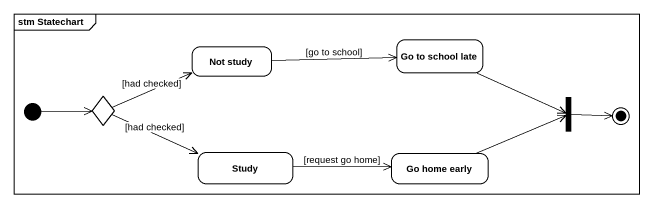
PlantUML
@startuml
mainframe stm Statechart
hide empty description
state "Go to school late" as Go_to_school_late
state "Not study" as Not_study
state choice1 <<choice>>
state fork1 <<join>>
state Study
state "Go home early" as Go_home_early
[*] -right-> choice1
Go_to_school_late -right-> fork1
Not_study -right-> Go_to_school_late : [go to school]
choice1 -right-> Not_study : [had checked]
choice1 -right-> Study : [had checked]
Study -right-> Go_home_early : [request go home]
Go_home_early -right-> fork1
fork1 -right-> [*]
@enduml
